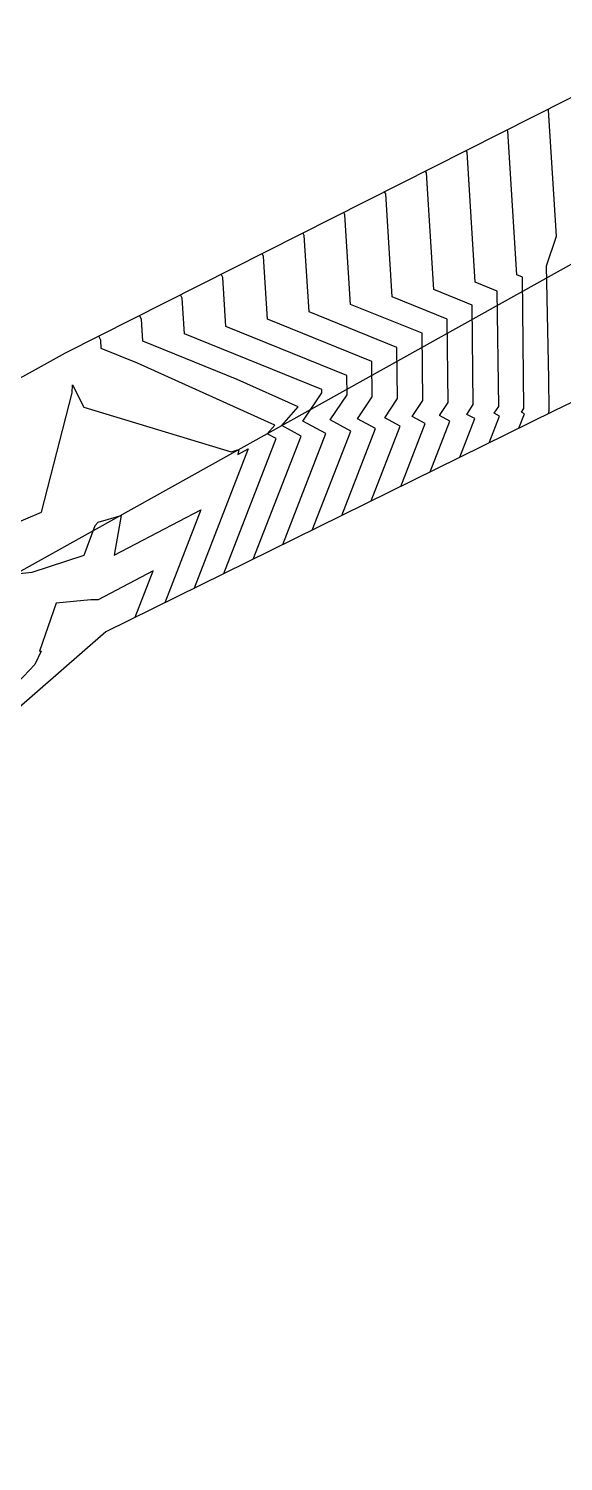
# Model space of a CAD drawing. Header units: metres. Extents: x 419533 to 423558, y 4805342 to 4807578.
# Drawn here: x 421029.1 to 421086.3, y 4805897.8 to 4806050.8 of the extents above; entities that cross this region are included whole.
import ezdxf

# ---------------------------------------------------------------- set-up
doc = ezdxf.new("R2010")
doc.units = ezdxf.units.M
for name, color, linetype in [('C-TINN-BNDY', 110, 'Continuous'), ('C-TOPO-MAJR', 9, 'Continuous'), ('C-TOPO-MINR', 8, 'Continuous')]:
    doc.layers.add(name, color=color, linetype=linetype)

# ---------------------------------------------------------------- blocks, each defined once
blk = doc.blocks.new('tower_bases_layout_1')
at = {"color": 31, "lineweight": 30, "true_color": 0xffbd7a, "elevation": 1718.01}
blk.add_lwpolyline([(423449.83, 4807399.59), (423130.59, 4807500.11), (421950.92, 4806613), (421795.04, 4806430.99), (421305.02, 4806147.04), (421305.02, 4806147.04), (420630.08, 4805770.97), (419765.16, 4805549.54), (419617.36, 4805580.09)], dxfattribs=at)
blk = doc.blocks.new('leg_extensions_profiles_1')
at = {"layer": 'C-TINN-BNDY', "color": 110, "linetype": 'Continuous', "lineweight": -3, "flags": 128}
for points in [[(420296.26, 4805703.79), (420365.4, 4805720.65), (420443.81, 4805743.55), (420493.4, 4805756.88), (420571.48, 4805773.59), (420628.98, 4805788.72), (420632.06, 4805789.24), (420633.82, 4805789.51), (420719.22, 4805820.94), (420765.29, 4805867.43), (420766.1, 4805868.38), (420768.04, 4805869.98), (420852.28, 4805909.57), (420915.4, 4805955.5), (420993.87, 4805994.45), (421033.05, 4806016.16), (421101.01, 4806050.42)], [(421153.82, 4806042.89), (421085.29, 4806009.98), (421037.35, 4805986.37), (420994.89, 4805949.36), (420921.64, 4805915.58), (420890.21, 4805900.17), (420841.57, 4805872.69), (420793.97, 4805840.14), (420761.06, 4805805.54), (420694.27, 4805788.32), (420637.63, 4805756.68), (420635.98, 4805756.53), (420540.03, 4805730.05), (420500.49, 4805719.48), (420422.09, 4805699.84), (420396.24, 4805692.84), (420350.79, 4805681.11)]]:
    blk.add_lwpolyline(points, dxfattribs=at)
at = {"layer": 'C-TOPO-MAJR', "color": 9, "linetype": 'Continuous', "lineweight": -3, "flags": 128}
for points, elevation in [([(421084.67, 4806009.67), (421084.77, 4806009.93), (421084.71, 4806009.96), (421084.76, 4806010.02), (421084.72, 4806013.37), (421084.48, 4806025.44), (421085.53, 4806028.62), (421084.69, 4806042.06), (421084.63, 4806042.17)], 1675), ([(421068.9, 4806001.9), (421071.5, 4806008.6), (421070.11, 4806009.35), (421071.25, 4806011.06), (421071.17, 4806018.24), (421063.53, 4806021.33), (421062.93, 4806030.9), (421062.81, 4806031.16)], 1670), ([(421053.13, 4805994.14), (421058.23, 4806007.26), (421056.18, 4806008.39), (421057.92, 4806010.39), (421051.42, 4806013.31), (421041.32, 4806017.41), (421041.18, 4806019.75), (421040.98, 4806020.16)], 1665), ([(421037.35, 4805986.37), (421037.36, 4805986.38), (421037.35, 4805986.38), (421037.34, 4805986.38), (421037.34, 4805986.38), (421037.33, 4805986.37), (421037.33, 4805986.37), (421037.33, 4805986.36), (421037.33, 4805986.36), (421037.32, 4805986.35), (421037.32, 4805986.35), (421037.3, 4805986.33)], 1660)]:
    blk.add_lwpolyline(points, dxfattribs=dict(at, elevation=elevation))
at = {"layer": 'C-TOPO-MINR', "color": 8, "linetype": 'Continuous', "lineweight": -3, "flags": 128}
for points, elevation in [([(421081.51, 4806008.12), (421082.11, 4806009.66), (421081.79, 4806009.83), (421082.06, 4806010.23), (421081.89, 4806024.24), (421081.3, 4806024.48), (421080.34, 4806039.83), (421080.27, 4806039.96)], 1674), ([(421078.36, 4806006.56), (421079.46, 4806009.39), (421078.87, 4806009.71), (421079.36, 4806010.44), (421079.21, 4806022.74), (421076.86, 4806023.69), (421075.99, 4806037.59), (421075.9, 4806037.76)], 1673), ([(421075.2, 4806005.01), (421076.81, 4806009.13), (421075.95, 4806009.59), (421076.65, 4806010.64), (421076.53, 4806021.24), (421072.42, 4806022.91), (421071.63, 4806035.36), (421071.54, 4806035.56)], 1672), ([(421072.05, 4806003.46), (421074.15, 4806008.86), (421073.03, 4806009.47), (421073.95, 4806010.85), (421073.85, 4806019.74), (421067.97, 4806022.12), (421067.28, 4806033.13), (421067.17, 4806033.36)], 1671), ([(421065.74, 4806000.35), (421068.84, 4806008.33), (421067.19, 4806009.23), (421068.55, 4806011.27), (421068.49, 4806016.74), (421059.09, 4806020.55), (421058.58, 4806028.67), (421058.44, 4806028.96)], 1669), ([(421062.59, 4805998.8), (421066.19, 4806008.06), (421064.27, 4806009.11), (421065.85, 4806011.47), (421065.81, 4806015.24), (421054.65, 4806019.76), (421054.23, 4806026.44), (421054.07, 4806026.76)], 1668), ([(421059.43, 4805997.24), (421063.54, 4806007.8), (421061.35, 4806008.99), (421063.15, 4806011.68), (421063.12, 4806013.74), (421050.21, 4806018.98), (421049.88, 4806024.21), (421049.71, 4806024.56)], 1667), ([(421056.28, 4805995.69), (421060.88, 4806007.53), (421058.43, 4806008.87), (421060.45, 4806011.89), (421060.44, 4806012.24), (421045.76, 4806018.19), (421045.53, 4806021.98), (421045.34, 4806022.36)], 1666), ([(421049.97, 4805992.59), (421055.57, 4806007), (421054.62, 4806007.52), (421055.43, 4806008.45), (421040.76, 4806015.05), (421036.88, 4806016.62), (421036.82, 4806017.52), (421036.61, 4806017.95)], 1664), ([(421024.42, 4805996.57), (421030.5, 4805999.13), (421033.77, 4806011.89), (421033.81, 4806012.75), (421035.03, 4806010.37), (421050.75, 4806005.58), (421051.58, 4806005.82), (421051.49, 4806005.31), (421052.59, 4806005.89), (421046.82, 4805991.03)], 1663), ([(421026.73, 4805992.46), (421029.48, 4805992.73), (421035.05, 4805994.54), (421036.21, 4805997.71), (421036.55, 4805998.08), (421039, 4805998.8), (421038.24, 4805994.54), (421047.51, 4805999.39), (421043.66, 4805989.48)], 1662), ([(421040.51, 4805987.93), (421042.44, 4805992.89), (421036.53, 4805989.8), (421035.77, 4805989.78), (421032.04, 4805989.42), (421030.28, 4805984.29), (421030.45, 4805984.29), (421029.79, 4805982.88), (421027.34, 4805980.32), (421024.18, 4805977.27), (421024.45, 4805976.63), (421013.81, 4805965.85)], 1661)]:
    blk.add_lwpolyline(points, dxfattribs=dict(at, elevation=elevation))

msp = doc.modelspace()

# ---------------------------------------------------------------- linework, layer by layer
at = {"layer": 'C-TOPO-MAJR', "color": 9, "linetype": 'Continuous', "lineweight": -3, "flags": 128}
for points, elevation in [([(421084.67, 4806009.67), (421084.77, 4806009.93), (421084.71, 4806009.96), (421084.76, 4806010.02), (421084.72, 4806013.37), (421084.48, 4806025.44), (421085.53, 4806028.62), (421084.69, 4806042.06), (421084.63, 4806042.17)], 1675), ([(421068.9, 4806001.9), (421071.5, 4806008.6), (421070.11, 4806009.35), (421071.25, 4806011.06), (421071.17, 4806018.24), (421063.53, 4806021.33), (421062.93, 4806030.9), (421062.81, 4806031.16)], 1670), ([(421053.13, 4805994.14), (421058.23, 4806007.26), (421056.18, 4806008.39), (421057.92, 4806010.39), (421051.42, 4806013.31), (421041.32, 4806017.41), (421041.18, 4806019.75), (421040.98, 4806020.16)], 1665), ([(421037.35, 4805986.37), (421037.36, 4805986.38), (421037.35, 4805986.38), (421037.34, 4805986.38), (421037.34, 4805986.38), (421037.33, 4805986.37), (421037.33, 4805986.37), (421037.33, 4805986.36), (421037.33, 4805986.36), (421037.32, 4805986.35), (421037.32, 4805986.35), (421037.3, 4805986.33)], 1660)]:
    msp.add_lwpolyline(points, dxfattribs=dict(at, elevation=elevation))
at = {"layer": 'C-TOPO-MINR', "color": 8, "linetype": 'Continuous', "lineweight": -3, "flags": 128}
for points, elevation in [([(421081.51, 4806008.12), (421082.11, 4806009.66), (421081.79, 4806009.83), (421082.06, 4806010.23), (421081.89, 4806024.24), (421081.3, 4806024.48), (421080.34, 4806039.83), (421080.27, 4806039.96)], 1674), ([(421078.36, 4806006.56), (421079.46, 4806009.39), (421078.87, 4806009.71), (421079.36, 4806010.44), (421079.21, 4806022.74), (421076.86, 4806023.69), (421075.99, 4806037.59), (421075.9, 4806037.76)], 1673), ([(421075.2, 4806005.01), (421076.81, 4806009.13), (421075.95, 4806009.59), (421076.65, 4806010.64), (421076.53, 4806021.24), (421072.42, 4806022.91), (421071.63, 4806035.36), (421071.54, 4806035.56)], 1672), ([(421072.05, 4806003.46), (421074.15, 4806008.86), (421073.03, 4806009.47), (421073.95, 4806010.85), (421073.85, 4806019.74), (421067.97, 4806022.12), (421067.28, 4806033.13), (421067.17, 4806033.36)], 1671), ([(421065.74, 4806000.35), (421068.84, 4806008.33), (421067.19, 4806009.23), (421068.55, 4806011.27), (421068.49, 4806016.74), (421059.09, 4806020.55), (421058.58, 4806028.67), (421058.44, 4806028.96)], 1669), ([(421062.59, 4805998.8), (421066.19, 4806008.06), (421064.27, 4806009.11), (421065.85, 4806011.47), (421065.81, 4806015.24), (421054.65, 4806019.76), (421054.23, 4806026.44), (421054.07, 4806026.76)], 1668), ([(421059.43, 4805997.24), (421063.54, 4806007.8), (421061.35, 4806008.99), (421063.15, 4806011.68), (421063.12, 4806013.74), (421050.21, 4806018.98), (421049.88, 4806024.21), (421049.71, 4806024.56)], 1667), ([(421056.28, 4805995.69), (421060.88, 4806007.53), (421058.43, 4806008.87), (421060.45, 4806011.89), (421060.44, 4806012.24), (421045.76, 4806018.19), (421045.53, 4806021.98), (421045.34, 4806022.36)], 1666), ([(421049.97, 4805992.59), (421055.57, 4806007), (421054.62, 4806007.52), (421055.43, 4806008.45), (421040.76, 4806015.05), (421036.88, 4806016.62), (421036.82, 4806017.52), (421036.61, 4806017.95)], 1664), ([(421024.42, 4805996.57), (421030.5, 4805999.13), (421033.77, 4806011.89), (421033.81, 4806012.75), (421035.03, 4806010.37), (421050.75, 4806005.58), (421051.58, 4806005.82), (421051.49, 4806005.31), (421052.59, 4806005.89), (421046.82, 4805991.03)], 1663), ([(421026.73, 4805992.46), (421029.48, 4805992.73), (421035.05, 4805994.54), (421036.21, 4805997.71), (421036.55, 4805998.08), (421039, 4805998.8), (421038.24, 4805994.54), (421047.51, 4805999.39), (421043.66, 4805989.48)], 1662), ([(421040.51, 4805987.93), (421042.44, 4805992.89), (421036.53, 4805989.8), (421035.77, 4805989.78), (421032.04, 4805989.42), (421030.28, 4805984.29), (421030.45, 4805984.29), (421029.79, 4805982.88), (421027.34, 4805980.32), (421024.18, 4805977.27), (421024.45, 4805976.63), (421013.81, 4805965.85)], 1661)]:
    msp.add_lwpolyline(points, dxfattribs=dict(at, elevation=elevation))

# ---------------------------------------------------------------- block references
for name in ['leg_extensions_profiles_1', 'tower_bases_layout_1']:
    msp.add_blockref(name, (0, 0))

doc.saveas('drawing.dxf')
